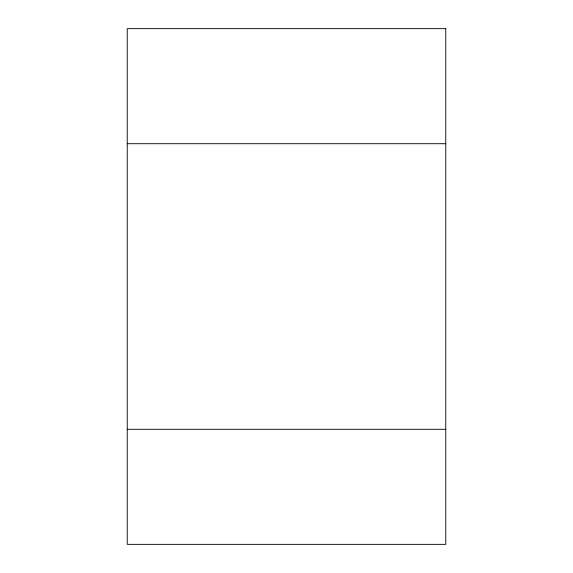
<?xml version="1.0" encoding="UTF-8"?>
<svg xmlns="http://www.w3.org/2000/svg" width="573" height="573" viewBox="0 0 573 573"><rect width="100%" height="100%" fill="white"/><g stroke="black" fill="none" stroke-linecap="round" stroke-linejoin="round"><path stroke-width="0.86" d="M127.235 143.708L445.765 143.708M127.235 429.292L445.765 429.292M445.765 28.65L127.235 28.65L127.235 544.35L445.765 544.35L445.765 28.65"/></g></svg>
